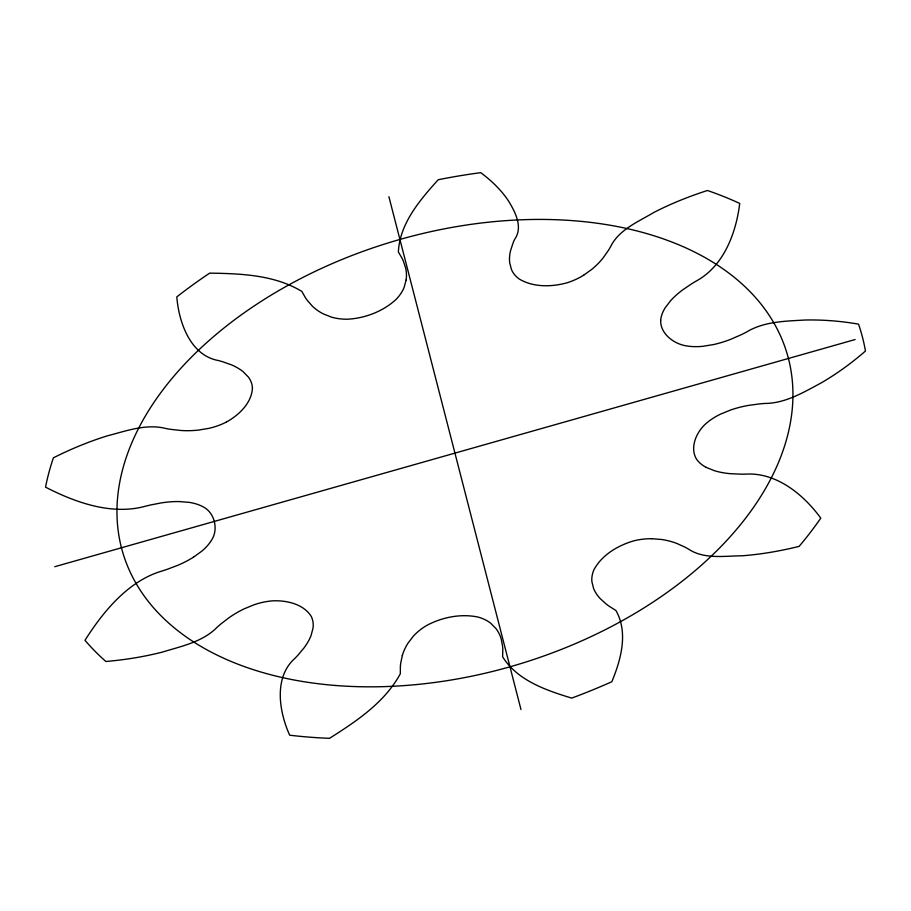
<?xml version="1.0" encoding="UTF-8"?>
<svg xmlns="http://www.w3.org/2000/svg" width="911" height="911" viewBox="0 0 911 911"><rect width="100%" height="100%" fill="white"/><g stroke="black" fill="none" stroke-linecap="round" stroke-linejoin="round"><path stroke-width="1.37" d="M660.691 320.205C660.099 333.597 673.741 343.777 685.903 345.804A48.773 31.02 -16.8 0 0 702.985 346.294L713.734 344.529A75.408 47.964 -16.8 0 0 731.282 339.086L741.281 334.69A138.233 87.923 -16.8 0 0 746.132 332.287C763.68 321.389 785.282 321.173 805.324 320.012C823.134 319.647 840.978 321.093 858.526 324.145A423.774 269.554 -16.8 0 1 865.45 351.031C851.796 362.92 837.107 373.601 821.483 382.745C803.73 392.242 785.18 403.516 764.466 403.459A138.233 87.923 -16.8 0 0 759.114 403.949L748.364 405.429A75.408 47.964 -16.8 0 0 730.599 410.007L720.464 414.163A48.773 31.02 -16.8 0 0 705.934 423.626C696.562 431.848 689.468 447.415 696.471 459.087A48.773 31.02 -16.8 0 0 706.241 467.389M406.135 279.916L404.142 287.341A48.773 31.02 -16.8 0 1 396.091 299.4C383.11 311.414 365.163 318.235 347.592 319.214A48.773 31.02 -16.8 0 1 331.353 317.085L323.177 313.828A75.408 47.964 -16.8 0 1 312.359 306.153L307.462 300.584A138.233 87.923 -16.8 0 1 305.356 297.624L301.848 291.418C274.439 274.837 240.891 273.607 209.689 273.129A423.774 269.554 -16.8 0 0 176.802 296.895C178.795 322.118 190.24 355.427 218.321 360.517A138.233 87.923 -16.8 0 1 222.774 361.781L231.235 364.776A75.408 47.964 -16.8 0 1 243.112 371.677L248.373 377.052A48.773 31.02 -16.8 0 1 252.449 387.984M402.32 655.499L400.772 662.889A138.233 87.923 -16.8 0 0 400.373 666.556L400.316 673.787C384.738 702.427 356.406 721.307 329.497 738.331A423.774 269.554 -16.8 0 1 289.687 735.2C279.028 711.742 273.482 677.18 295.005 658.277A138.233 87.923 -16.8 0 0 298.25 654.838L304.115 647.778A75.408 47.964 -16.8 0 0 311.072 635.525L313.031 628.1A48.773 31.02 -16.8 0 0 311.311 616.508C303.477 603.868 286.248 600.121 272.287 600.873A48.773 31.02 -16.8 0 0 254.465 604.631L244.319 608.764A75.408 47.964 -16.8 0 0 229.06 617.692L221.02 623.864A138.233 87.923 -16.8 0 0 217.262 627.11C202.982 641.845 181.665 646.172 162.67 652.014C144.04 656.797 125.001 659.837 105.858 661.488A423.774 269.554 -16.8 0 1 84.985 640.296C103.182 611.566 128.371 580.842 162.044 571.003A138.233 87.923 -16.8 0 0 167.294 569.284L177.588 565.389A75.408 47.964 -16.8 0 0 193.519 557.156M193.519 557.156L201.821 551.144A48.773 31.02 -16.8 0 0 211.933 539.54C218.446 529.018 214.586 512.916 203.54 507.051A48.773 31.02 -16.8 0 0 189.249 502.371L179.194 501.562M583.678 275.202L592.002 269.2A75.408 47.964 -16.8 0 0 603.128 257.881L608.229 250.65A138.233 87.923 -16.8 0 0 610.45 246.972C618.694 229.697 638.19 221.828 653.859 212.445C671.043 203.586 689.058 196.434 707.437 190.49A423.774 269.554 -16.8 0 1 739.721 203.438C736.077 233.216 723.573 266.411 695.89 281.237A138.233 87.923 -16.8 0 0 691.369 283.981L682.772 289.812A75.408 47.964 -16.8 0 0 670.598 300.71L665.132 307.861A48.773 31.02 -16.8 0 0 660.68 320.205M226.247 422.123C238.784 415.257 251.732 403.083 252.427 387.984M54.774 566.699L855.122 339.541M651.547 538.697L661.614 539.483A75.408 47.964 -16.8 0 1 676.657 543.377L684.537 546.919A138.233 87.923 -16.8 0 1 688.215 548.923C703.804 559.536 724.359 555.938 742.294 555.778C761.459 554.343 780.442 550.973 799.095 546.395A423.774 269.554 -16.8 0 0 820.777 518.143C803.502 494.434 776.331 472.183 745.574 474.13A138.233 87.923 -16.8 0 1 740.347 474.141L730.121 473.663A75.408 47.964 -16.8 0 1 714.372 470.691L706.23 467.4M388.906 196.708L520.978 709.532M179.205 501.551A75.408 47.964 -16.8 0 0 161.486 502.872L150.725 504.945A138.233 87.923 -16.8 0 0 145.361 506.243C111.791 515.489 75.499 502.576 45.55 487.157A423.774 269.554 -16.8 0 1 53.396 457.812C70.659 449.146 88.561 441.687 107.02 435.948C126.105 431.005 146.409 423.387 166.132 428.569A138.233 87.923 -16.8 0 0 170.938 429.377L180.845 430.482A75.408 47.964 -16.8 0 0 198.302 430.117L209.052 428.318A48.773 31.02 -16.8 0 0 226.258 422.135M406.147 279.916A75.408 47.964 -16.8 0 0 405.634 268.028L403.459 261.343A138.233 87.923 -16.8 0 0 402.002 258.132L398.358 251.971C399.77 223.411 419.914 200.033 438.202 179.74A423.774 269.554 -16.8 0 1 480.746 172.669C491.393 180.594 501.187 189.898 508.543 201.024C515.307 212.104 523.313 227.363 514.578 239.445A138.233 87.923 -16.8 0 0 512.995 243.169L510.57 250.605A75.408 47.964 -16.8 0 0 509.682 262.732L511.458 269.519A48.773 31.02 -16.8 0 0 519.156 278.971C533.322 287.512 551.747 287.056 567.268 282.74A48.773 31.02 -16.8 0 0 583.666 275.19M651.536 538.708A48.773 31.02 -16.8 0 0 633.749 540.849C618.034 545.45 602.023 554.845 594.018 569.58A48.773 31.02 -16.8 0 0 591.911 581.799L593.63 588.608A75.408 47.964 -16.8 0 0 600.224 598.607L605.872 603.765A138.233 87.923 -16.8 0 0 609.015 606.145L615.904 610.495C628.499 632.564 620.949 659.758 611.839 681.713A423.774 269.554 -16.8 0 1 571.709 698.111C546.224 690.322 517.402 680.597 502.621 656.797L502.804 649.554A138.233 87.923 -16.8 0 0 502.53 646.001L501.221 639.078A75.408 47.964 -16.8 0 0 495.937 628.544L490.642 623.192A48.773 31.02 -16.8 0 0 477.899 617.032C460.636 613.479 441.881 617.259 426.496 625.572A48.773 31.02 -16.8 0 0 413.492 636.003L407.991 643.143A75.408 47.964 -16.8 0 0 402.332 655.499M335.863 685.505A346.727 220.542 -16.8 0 0 788.425 358.467A346.727 220.542 -16.8 0 0 240.55 315.4A346.727 220.542 -16.8 0 0 335.863 685.505"/></g></svg>
